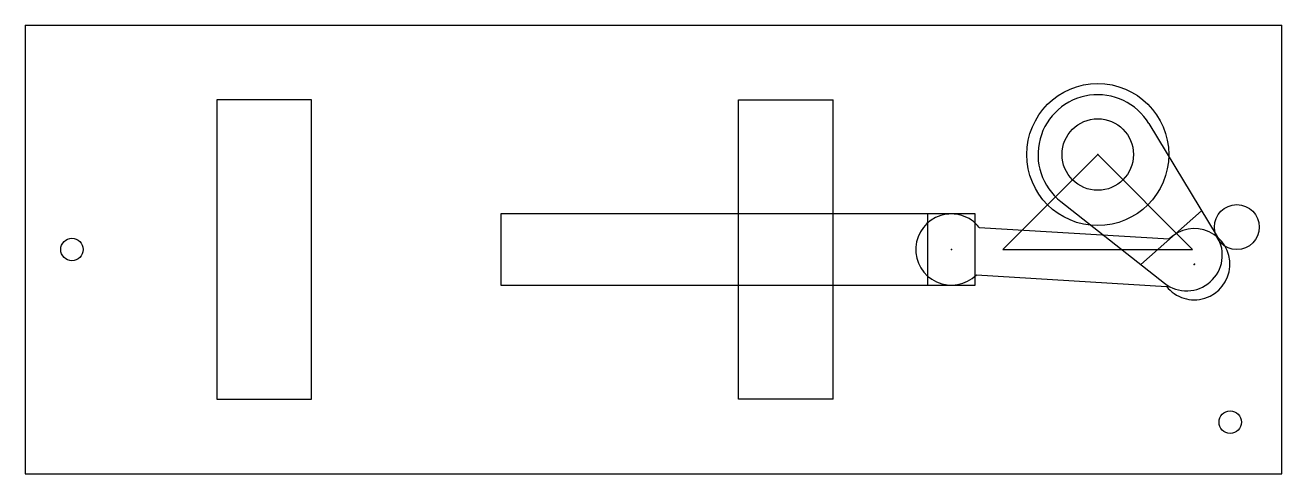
# Model space of a CAD drawing. Header units: millimetres. Extents: x 0 to 168, y 0 to 60.
import ezdxf

# ---------------------------------------------------------------- set-up
doc = ezdxf.new("R2010")
doc.units = ezdxf.units.MM
doc.layers.add('CAD', color=7, linetype='Continuous')

msp = doc.modelspace()

# ---------------------------------------------------------------- linework, layer by layer
at = {"layer": 'CAD', "linetype": 'Continuous'}
for p, q in [((0, 60), (168.25, 60)), ((0, 60), (0, 0)), ((168.25, 0), (168.25, 60)), ((38.35, 50), (25.65, 50)), ((25.65, 50), (25.65, 10)), ((38.35, 10), (38.35, 50)), ((95.5, 10), (95.5, 50)), ((95.5, 50), (108.2, 50)), ((108.2, 10), (108.2, 50)), ((150.44, 46.84), (159.58, 31.72)), ((130.9, 30), (143.6, 42.7)), ((143.6, 42.7), (156.3, 30)), ((138.66, 36.41), (152.55, 25.49)), ((127.17, 34.76), (63.67, 34.76)), ((63.67, 34.76), (63.67, 25.24)), ((120.83, 34.76), (120.83, 25.24)), ((127.17, 25.24), (127.17, 34.76)), ((149.38, 27.98), (157.5, 35.16)), ((127.74, 32.95), (153.18, 31.41)), ((130.9, 30), (156.3, 30)), ((63.67, 25.24), (127.17, 25.24)), ((127.35, 26.61), (152.79, 25.07)), ((25.65, 10), (38.35, 10)), ((108.2, 10), (95.5, 10)), ((0, 0), (168.25, 0))]:
    msp.add_line(p, q, dxfattribs=at)
for centre, radius in [((143.6, 42.7), 9.5), ((143.6, 42.7), 4.78), ((162.22, 33), 3), ((6.27, 30), 1.5), ((161.34, 6.91), 1.5)]:
    msp.add_circle(centre, radius, dxfattribs=at)
for centre, radius, start, end in [((143.6, 42.7), 8, 31.1543, 231.8457), ((124, 30), 4.76, 38.3103, 314.6897), ((156.53, 28.03), 4.76, 218.3103, 134.6897), ((155.5, 29.25), 4.78, 311.5, 31.1543), ((155.5, 29.25), 4.78, 231.8457, 311.5)]:
    msp.add_arc(centre, radius, start, end, dxfattribs=at)
at = {"layer": 'CAD'}
for p in [(143.6, 42.7), (143.6, 42.7), (124, 30), (124, 30), (156.5, 28.01), (156.56, 28.05)]:
    msp.add_point(p, dxfattribs=at)

doc.saveas('drawing.dxf')
